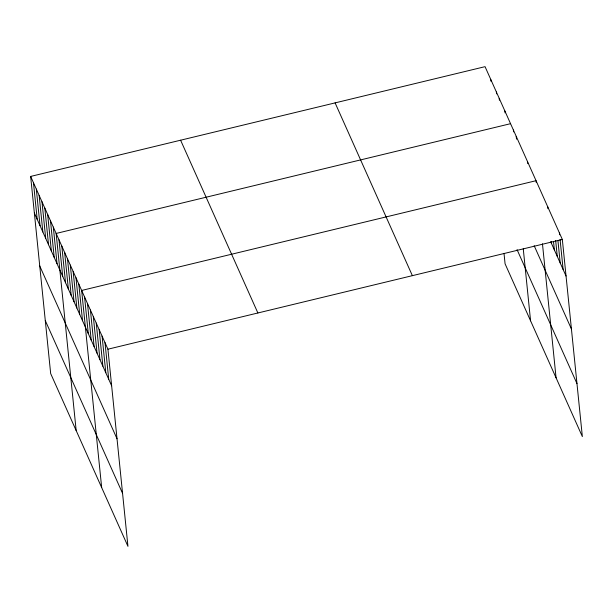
<?xml version="1.0" encoding="UTF-8"?>
<svg xmlns="http://www.w3.org/2000/svg" width="613" height="613" viewBox="0 0 613 613"><rect width="100%" height="100%" fill="white"/><g stroke="black" fill="none" stroke-linecap="round" stroke-linejoin="round"><path stroke-width="0.92" d="M30.65 176.429L107.926 349.203L127.948 546.336L50.672 373.562L30.65 176.429L485.052 66.664L562.328 239.438L582.35 436.571L505.074 263.797L504.016 253.391M510.552 123.68L56.151 233.446L76.173 430.579M107.926 349.203L562.328 239.438M550.719 241.76L566.044 276.026M534.168 245.713L571.423 329.005M517.05 249.621L576.971 383.592M335.096 102.884L412.373 275.658M180.605 140.208L257.881 312.975M34.366 213.017L111.643 385.792M39.745 265.996L117.022 438.77M45.293 320.584L122.569 493.358M559.408 232.909L559.6 234.787M560.075 239.476L563.125 269.498M557.914 240.457L560.205 262.969M555.662 240.495L557.286 256.441M553.508 241.476L554.367 249.92M547.731 206.803L547.922 208.681M551.256 241.514L551.447 243.392M536.245 182.574L536.053 180.697L81.652 290.455L101.674 487.596M542.459 243.775L556.075 377.83M527.548 161.686L527.739 163.564M516.215 136.347L516.506 139.166M513.388 130.017L513.571 131.895M523.257 248.771L530.574 320.814M504.882 111.007L505.074 112.884M499.22 98.341L499.403 100.218M496.384 92.004L496.576 93.881M490.714 79.338L490.906 81.215M105.007 342.675L108.723 379.263M102.087 336.146L105.804 372.735M99.168 329.618L102.884 366.206M96.249 323.089L99.965 359.678M93.329 316.569L97.046 353.157M90.41 310.04L94.126 346.629M87.49 303.512L91.207 340.1M84.571 296.983L88.287 333.572M78.816 284.125L82.533 320.714M75.989 277.789L79.705 314.377M73.154 271.452L76.87 308.04M70.319 265.115L74.035 301.703M67.484 258.786L71.2 295.374M64.649 252.449L68.365 289.037M61.821 246.112L65.537 282.7M58.986 239.775L62.702 276.363M53.316 227.109L57.032 263.697M50.481 220.772L54.205 257.36M47.653 214.435L51.369 251.024M44.818 208.106L48.534 244.694M41.983 201.769L45.699 238.357M39.148 195.432L42.864 232.02M36.32 189.103L40.037 225.684M33.485 182.766L37.201 219.354"/></g></svg>
